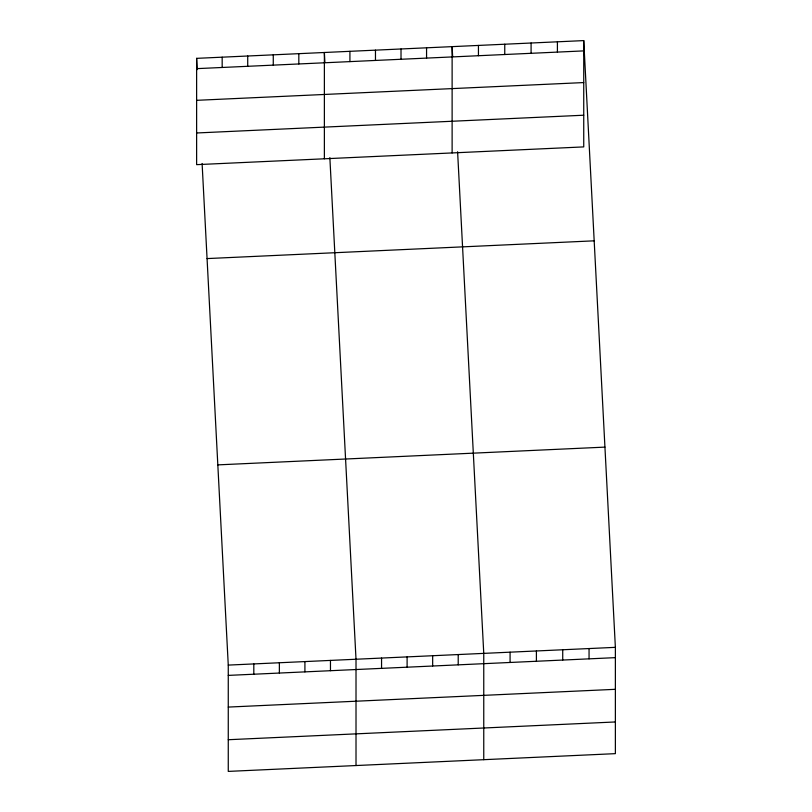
<?xml version="1.0" encoding="UTF-8"?>
<svg xmlns="http://www.w3.org/2000/svg" width="812" height="812" viewBox="0 0 812 812"><rect width="100%" height="100%" fill="white"/><g stroke="black" fill="none" stroke-linecap="round" stroke-linejoin="round"><path stroke-width="1.22" d="M583.737 40.6L583.737 146.901L196.626 164.653L196.626 58.352L583.737 40.6L615.374 647.347L615.374 753.648L228.263 771.4L228.263 665.099L202.107 163.476M196.626 68.644L583.737 50.892M196.626 100.323L583.737 82.57M196.626 132.975L583.737 115.213M207.07 258.581L594.181 240.829M217.819 464.88L604.93 447.118M228.263 665.099L615.374 647.347M228.263 675.391L615.374 657.639M228.263 707.079L615.374 689.317M228.263 739.722L615.374 721.959M452.639 56.647L452.122 46.639L452.122 152.93M457.603 151.753L483.759 653.386L483.759 759.677M324.891 62.504L324.374 52.496L324.374 158.797M329.855 157.619L356.011 659.242L356.011 765.543M196.626 58.352L197.214 69.619M589.055 648.555L589.055 658.847M562.726 649.762L562.726 660.054M557.408 41.808L557.408 52.1M536.407 650.97L536.407 661.252M531.089 43.016L531.089 53.308M510.078 652.178L510.078 662.46M504.759 44.224L504.759 54.505M478.441 45.431L478.441 55.713M458.212 654.553L458.212 664.845M432.664 655.731L432.664 666.013M426.564 47.806L426.564 58.099M407.106 656.898L407.106 667.19M401.016 48.984L401.016 59.266M381.559 658.075L381.559 668.357M375.469 50.151L375.469 60.443M349.921 51.329L349.921 61.61M330.464 660.42L330.464 670.702M304.916 661.587L304.916 671.879M298.826 53.673L298.826 63.955M279.369 662.765L279.369 673.046M273.268 54.84L273.268 65.133M253.811 663.932L253.811 674.224M247.721 56.018L247.721 66.3M222.173 57.185L222.173 67.477"/></g></svg>
